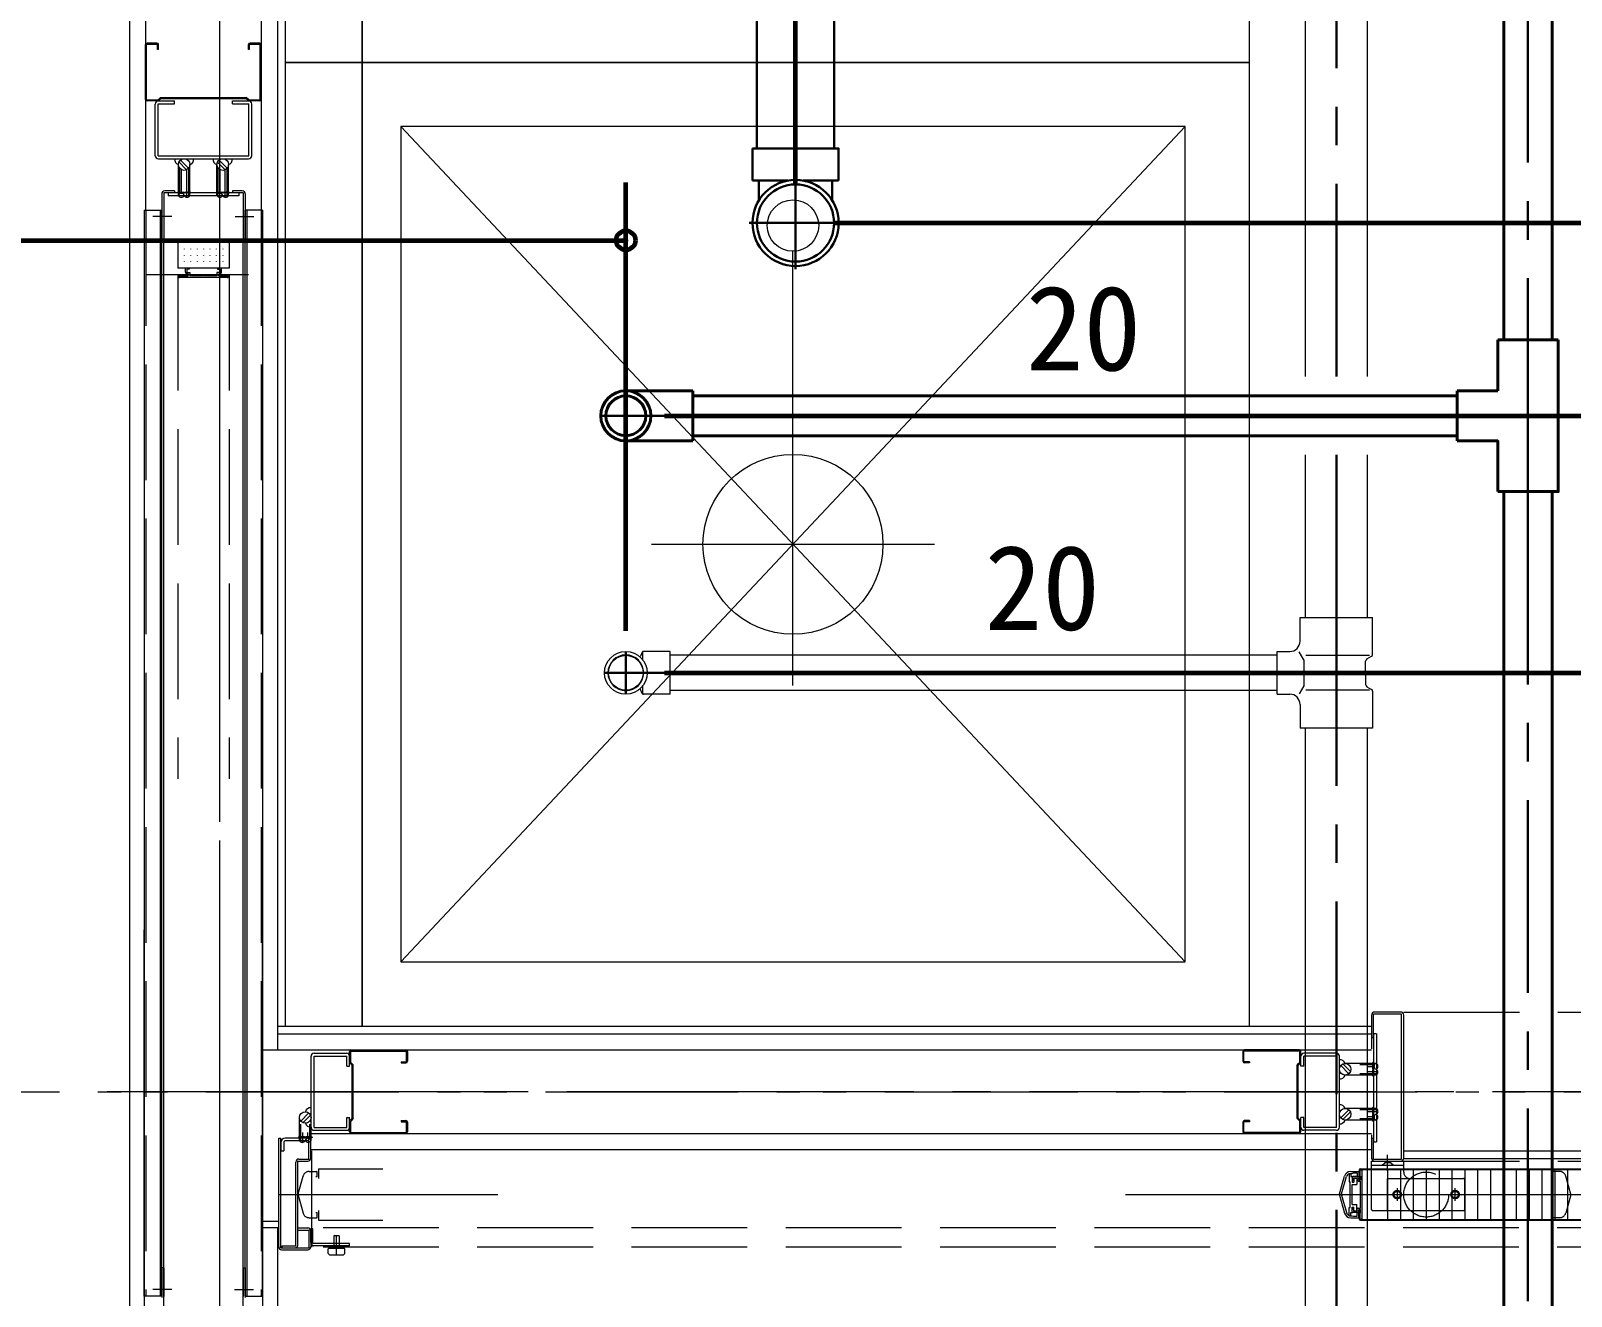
# Model space of a CAD drawing. Units: millimetres at full size, sheet at 1:30. Extents: x -16828 to 149130, y 47892 to 100313.
# Drawn here: x -2962 to -1764, y 57087 to 58071 of the extents above; entities that cross this region are included whole.
import ezdxf
from ezdxf.enums import TextEntityAlignment as Align

# ---------------------------------------------------------------- set-up
doc = ezdxf.new("R2010")
doc.units = ezdxf.units.MM
doc.header["$LTSCALE"] = 30
doc.header["$PDMODE"] = 32
doc.header["$PDSIZE"] = 15
for name, pattern in [('CHAIN1', [8, 5, -1, 1, -1]), ('CHAIN2', [12, 9, -1, 1, -1]), ('DASHED3', [4, 3, -1]), ('DOUBLE_CHAIN1', [8.8, 5, -1, 0.6, -0.6, 0.6, -1])]:
    doc.linetypes.add(name, pattern=pattern)
for name, color, linetype, lineweight in [('2-2_間仕切り芯', 7, 'DOUBLE_CHAIN1', 15), ('2-3_間仕切り', 7, 'Continuous', 15), ('2-A_建具', 7, 'Continuous', 15), ('3-0_AIHO08-壁芯', 7, 'CHAIN2', 15), ('3-1_AIHO57-排水立上げ', 7, 'Continuous', 15), ('3-2_AIHO56-排水接続', 7, 'Continuous', 15), ('3-4_AIHO30-厨房機器', 7, 'Continuous', 15), ('3-7_AIHO47-厨房機器アウトライン', 7, 'Continuous', 15), ('3-8_AIHO30-厨房機器LL', 7, 'Continuous', 15), ('9-9_配管－汚水１：硬質塩ビ管（ＤＶ）', 2, 'Continuous', 30), ('9-A_配管－給水３：ＶＬＰ(ＶＤ)', 5, 'Continuous', 40), ('9-B_配管－給湯１２：ＨＴＬＰ（ＵＸ）', 3, 'Continuous', 20), ('9-E_配管－給湯１：ＣＵＰ(Ｍ)', 1, 'Continuous', 60)]:
    doc.layers.add(name, color=color, linetype=linetype, lineweight=lineweight)
doc.styles.add('ＭＳ ゴシック', font='')
doc.styles.get('ＭＳ ゴシック').set_extended_font_data('MS Gothic')

msp = doc.modelspace()

# ---------------------------------------------------------------- linework, layer by layer
at = {"layer": '2-2_間仕切り芯'}
for p, q in [((-2815.04, 64749.43), (-2815.04, 49619.89)), ((-3353.58, 57245.86), (537.67, 57245.86))]:
    msp.add_line(p, q, dxfattribs=at)
at = {"layer": '2-3_間仕切り'}
for p, q in [((-2782.54, 61875.86), (-2782.54, 57931.86)), ((-2770.04, 61713.36), (-2770.04, 57278.36)), ((-2764.04, 61700.86), (-2764.04, 57296.86)), ((-2885.04, 60713.36), (-2885.04, 57071.86)), ((-2872.54, 60713.36), (-2872.54, 57931.86)), ((-2872.54, 57881.86), (-2792.44, 57881.86)), ((-2770.04, 57296.86), (-1919.04, 57296.86)), ((-2770.04, 57290.86), (-1919.04, 57290.86)), ((-1917.44, 57290.86), (-1917.44, 57206.86)), ((-1915.14, 57290.86), (-1915.14, 57206.86)), ((-2781.54, 57278.36), (-1919.04, 57278.36)), ((-2744.04, 57213.36), (-1919.04, 57213.36)), ((-2744.04, 57200.86), (-1919.04, 57200.86)), ((-2770.04, 57139.86), (-2770.04, 57071.86))]:
    msp.add_line(p, q, dxfattribs=at)
at = {"layer": '2-A_建具'}
for p, q in [((-2872.54, 58018.06), (-2872.54, 58060.66)), ((-2863.74, 58061.86), (-2871.34, 58061.86)), ((-2863.34, 58056.86), (-2863.34, 58061.06)), ((-2862.54, 58056.86), (-2862.54, 58060.66)), ((-2792.54, 58056.86), (-2792.54, 58060.66)), ((-2791.74, 58061.06), (-2783.34, 58061.06)), ((-2791.74, 58056.86), (-2791.74, 58061.06)), ((-2783.74, 58061.86), (-2791.34, 58061.86)), ((-2783.34, 58017.66), (-2783.34, 58061.06)), ((-2782.54, 58018.06), (-2782.54, 58060.66)), ((-2862.54, 58056.86), (-2863.34, 58056.86)), ((-2791.74, 58056.86), (-2792.54, 58056.86)), ((-2871.74, 58017.66), (-2862.87, 58017.66)), ((-2863.04, 58016.86), (-2871.34, 58016.86)), ((-2865.04, 57974.26), (-2865.04, 58014.46)), ((-2860.87, 58019.66), (-2862.87, 58017.66)), ((-2862.74, 58014.56), (-2850.04, 58014.56)), ((-2862.74, 57974.16), (-2862.74, 58014.56)), ((-2862.64, 58016.86), (-2850.04, 58016.86)), ((-2860.54, 58018.86), (-2862.19, 58017.21)), ((-2860.87, 58019.66), (-2794.21, 58019.66)), ((-2860.54, 58018.86), (-2794.54, 58018.86)), ((-2850.04, 58014.56), (-2850.04, 58016.86)), ((-2805.04, 58016.86), (-2792.44, 58016.86)), ((-2805.04, 58014.56), (-2805.04, 58016.86)), ((-2805.04, 58014.56), (-2792.34, 58014.56)), ((-2792.89, 58017.21), (-2794.54, 58018.86)), ((-2792.21, 58017.66), (-2794.21, 58019.66)), ((-2792.34, 57974.16), (-2792.34, 58014.56)), ((-2792.21, 58017.66), (-2783.34, 58017.66)), ((-2783.74, 58016.86), (-2792.04, 58016.86)), ((-2790.04, 57974.26), (-2790.04, 58014.46)), ((-2862.74, 57974.16), (-2792.34, 57974.16)), ((-2862.64, 57971.86), (-2792.44, 57971.86)), ((-2850, 57971.86), (-2835.08, 57971.86)), ((-2847.04, 57943.36), (-2847.04, 57967.36)), ((-2846.82, 57969.41), (-2840.67, 57963.27)), ((-2846.04, 57944.52), (-2846.04, 57964.53)), ((-2845.41, 57970.83), (-2839.07, 57964.49)), ((-2844.54, 57944.85), (-2844.54, 57963.33)), ((-2840.54, 57941.87), (-2840.54, 57963.33)), ((-2839.04, 57942.21), (-2839.04, 57964.53)), ((-2838.04, 57943.36), (-2838.04, 57967.36)), ((-2820, 57971.86), (-2805.08, 57971.86)), ((-2817.04, 57943.36), (-2817.04, 57967.36)), ((-2816.82, 57969.41), (-2810.67, 57963.27)), ((-2816.04, 57944.52), (-2816.04, 57964.53)), ((-2815.41, 57970.83), (-2809.07, 57964.49)), ((-2814.54, 57944.85), (-2814.54, 57963.33)), ((-2810.54, 57941.87), (-2810.54, 57963.33)), ((-2809.04, 57942.21), (-2809.04, 57964.53)), ((-2808.04, 57943.36), (-2808.04, 57967.36)), ((-2860.04, 57944.46), (-2860.04, 57909.26)), ((-2850.04, 57945.26), (-2858.44, 57945.26)), ((-2858.44, 57945.26), (-2858.44, 57908.46)), ((-2850.04, 57946.86), (-2857.64, 57946.86)), ((-2855.04, 57945.26), (-2855.04, 57942.96)), ((-2850.04, 57946.86), (-2850.04, 57945.26)), ((-2842.44, 57944.86), (-2842.54, 57944.86)), ((-2812.44, 57944.86), (-2812.54, 57944.86)), ((-2797.44, 57946.86), (-2805.04, 57946.86)), ((-2805.04, 57946.86), (-2805.04, 57945.26)), ((-2796.64, 57945.26), (-2805.04, 57945.26)), ((-2800.04, 57945.26), (-2800.04, 57942.96)), ((-2796.64, 57945.26), (-2796.64, 57908.46)), ((-2795.04, 57944.46), (-2795.04, 57909.26)), ((-2873.54, 57931.86), (-2860.04, 57931.86)), ((-2873.54, 57931.86), (-2873.54, 57071.86)), ((-2861.24, 57931.86), (-2861.24, 57086.86)), ((-2860.04, 57086.86), (-2860.04, 57931.86)), ((-2781.54, 57931.86), (-2795.04, 57931.86)), ((-2795.04, 57086.86), (-2795.04, 57931.86)), ((-2793.84, 57931.86), (-2793.84, 57086.86)), ((-2781.54, 57931.86), (-2781.54, 57071.86)), ((-2858.44, 57906.86), (-2860.04, 57906.86)), ((-2796.64, 57908.46), (-2858.44, 57908.46)), ((-2858.44, 57054.86), (-2858.44, 57906.86)), ((-2797.44, 57906.86), (-2857.64, 57906.86)), ((-2796.64, 57906.86), (-2795.04, 57906.86)), ((-2796.64, 57054.86), (-2796.64, 57906.86)), ((-2873.54, 57086.86), (-2873.54, 57371.86)), ((-2781.54, 57086.86), (-2781.54, 57371.86)), ((-1919.04, 57305.46), (-1919.04, 57279.36)), ((-1917.44, 57287.86), (-1917.44, 57306.26)), ((-1895.64, 57306.26), (-1917.44, 57306.26)), ((-1896.44, 57307.86), (-1916.64, 57307.86)), ((-1895.64, 57193.46), (-1895.64, 57306.26)), ((-1894.04, 57194.26), (-1894.04, 57305.46)), ((-1917.44, 57287.86), (-1919.04, 57287.86)), ((-1915.14, 57290.86), (-1917.44, 57290.86)), ((-2743.84, 57218.26), (-2743.84, 57273.46)), ((-2741.44, 57275.86), (-2716.24, 57275.86)), ((-2716.14, 57265.86), (-2716.14, 57273.56)), ((-2713.49, 57268.01), (-2711.84, 57266.36)), ((-2713.04, 57268.69), (-2711.04, 57266.69)), ((-2712.64, 57278.36), (-2670.04, 57278.36)), ((-2673.84, 57269.16), (-2669.64, 57269.16)), ((-2669.64, 57269.16), (-2669.64, 57277.56)), ((-2668.84, 57277.16), (-2668.84, 57269.56)), ((-2019.04, 57277.16), (-2019.04, 57269.56)), ((-1974.84, 57277.56), (-2018.24, 57277.56)), ((-2018.24, 57269.16), (-2018.24, 57277.56)), ((-2014.04, 57269.16), (-2018.24, 57269.16)), ((-1975.24, 57278.36), (-2017.84, 57278.36)), ((-2014.04, 57268.36), (-2017.84, 57268.36)), ((-2014.04, 57269.16), (-2014.04, 57268.36)), ((-1974.84, 57268.69), (-1976.84, 57266.69)), ((-1974.39, 57268.01), (-1976.04, 57266.36)), ((-1974.84, 57268.69), (-1974.84, 57277.56)), ((-1974.04, 57265.86), (-1974.04, 57277.16)), ((-1946.34, 57273.56), (-1971.74, 57273.56)), ((-1971.74, 57265.86), (-1971.74, 57273.56)), ((-1946.44, 57275.86), (-1971.64, 57275.86)), ((-1946.34, 57218.16), (-1946.34, 57273.56)), ((-1944.04, 57218.26), (-1944.04, 57273.46)), ((-2711.84, 57225.36), (-2711.84, 57266.36)), ((-2711.04, 57225.03), (-2711.04, 57266.69)), ((-1976.84, 57225.03), (-1976.84, 57266.69)), ((-1976.04, 57225.36), (-1976.04, 57266.36)), ((-1971.74, 57265.86), (-1974.04, 57265.86)), ((-1943.01, 57266.23), (-1936.67, 57259.89)), ((-1941.41, 57267.46), (-1935.45, 57261.5)), ((-1915.54, 57267.86), (-1939.54, 57267.86)), ((-1915.54, 57258.86), (-1939.54, 57258.86)), ((-1916.7, 57266.86), (-1928.24, 57266.86)), ((-1914.39, 57259.86), (-1928.24, 57259.86)), ((-1917.03, 57265.36), (-1921.8, 57265.36)), ((-1914.05, 57261.36), (-1921.8, 57261.36)), ((-2598.54, 57245.86), (-2902.55, 57245.86)), ((-1915.54, 57232.86), (-1939.54, 57232.86)), ((-2752.84, 57207.96), (-2752.84, 57225.86)), ((-2751.84, 57206.81), (-2751.84, 57220.66)), ((-2745.47, 57229.33), (-2751.81, 57222.99)), ((-2744.25, 57227.73), (-2750.21, 57221.77)), ((-2744.84, 57209.12), (-2744.84, 57220.66)), ((-2743.84, 57207.96), (-2743.84, 57225.86)), ((-2716.14, 57225.86), (-2713.84, 57225.86)), ((-2716.14, 57218.16), (-2716.14, 57225.86)), ((-2713.84, 57214.56), (-2713.84, 57225.86)), ((-2711.84, 57225.36), (-2713.49, 57223.71)), ((-2711.04, 57225.03), (-2713.04, 57223.03)), ((-2713.04, 57214.16), (-2713.04, 57223.03)), ((-2673.84, 57223.36), (-2670.04, 57223.36)), ((-2669.64, 57214.16), (-2669.64, 57222.56)), ((-2668.84, 57222.16), (-2668.84, 57214.56)), ((-2019.04, 57222.16), (-2019.04, 57214.56)), ((-2018.24, 57214.16), (-2018.24, 57222.56)), ((-2014.04, 57222.56), (-2018.24, 57222.56)), ((-2014.04, 57223.36), (-2017.84, 57223.36)), ((-2014.04, 57223.36), (-2014.04, 57222.56)), ((-1976.84, 57225.03), (-1974.84, 57223.03)), ((-1976.04, 57225.36), (-1974.39, 57223.71)), ((-1974.84, 57214.16), (-1974.84, 57223.03)), ((-1971.74, 57225.86), (-1974.04, 57225.86)), ((-1974.04, 57214.56), (-1974.04, 57225.86)), ((-1971.74, 57218.16), (-1971.74, 57225.86)), ((-1943.01, 57225.49), (-1936.67, 57231.83)), ((-1941.41, 57224.27), (-1935.45, 57230.23)), ((-1915.54, 57223.86), (-1939.54, 57223.86)), ((-1914.39, 57231.86), (-1928.24, 57231.86)), ((-1916.7, 57224.86), (-1928.24, 57224.86)), ((-1914.05, 57230.36), (-1921.8, 57230.36)), ((-1917.03, 57226.36), (-1921.8, 57226.36)), ((-2769.04, 57125.26), (-2769.04, 57209.86)), ((-2769.04, 57209.86), (-2767.44, 57209.86)), ((-2767.44, 57124.46), (-2767.44, 57209.86)), ((-2750.34, 57206.47), (-2750.34, 57214.22)), ((-2746.34, 57209.45), (-2746.34, 57214.22)), ((-2745.64, 57193.46), (-2745.64, 57209.86)), ((-2744.04, 57194.26), (-2744.04, 57212.36)), ((-2741.54, 57218.16), (-2716.14, 57218.16)), ((-2741.44, 57215.86), (-2716.24, 57215.86)), ((-2713.04, 57214.16), (-2669.64, 57214.16)), ((-2712.64, 57213.36), (-2670.04, 57213.36)), ((-1974.84, 57214.16), (-2018.24, 57214.16)), ((-1975.24, 57213.36), (-2017.84, 57213.36)), ((-1946.34, 57218.16), (-1971.74, 57218.16)), ((-1946.44, 57215.86), (-1971.64, 57215.86)), ((-1919.04, 57212.36), (-1919.04, 57194.26)), ((-1919.04, 57209.86), (-1917.44, 57209.86)), ((-1917.44, 57193.46), (-1917.44, 57209.86)), ((-2765.14, 57206.56), (-2765.14, 57199.86)), ((-2745.64, 57207.56), (-2764.14, 57207.56)), ((-2743.54, 57199.86), (-2743.54, 57124.86)), ((-1917.44, 57206.86), (-1915.14, 57206.86)), ((-1894.04, 57199.86), (-964.04, 57199.86)), ((-2769.04, 57143.86), (-2769.04, 57187.08)), ((-2755.64, 57126.06), (-2755.64, 57191.06)), ((-2754.04, 57126.86), (-2754.04, 57191.86)), ((-2754.04, 57191.86), (-2746.44, 57191.86)), ((-2753.24, 57193.46), (-2745.64, 57193.46)), ((-1928.64, 57184.96), (-1928.64, 57178.36)), ((-1928.04, 57185.26), (-1928.04, 57178.36)), ((-1928.04, 57185.26), (-970.04, 57185.26)), ((-1927.74, 57185.86), (-970.34, 57185.86)), ((-1927.54, 57185.11), (-1927.04, 57185.11)), ((-1926.54, 57185.26), (-1926.54, 57146.46)), ((-1919.04, 57191.86), (-1894.04, 57191.86)), ((-1919.04, 57185.86), (-1919.04, 57191.86)), ((-1919.04, 57188.66), (-1894.04, 57188.66)), ((-1917.44, 57193.46), (-1895.64, 57193.46)), ((-1916.64, 57191.86), (-1896.44, 57191.86)), ((-1906.54, 57185.26), (-1906.54, 57146.46)), ((-1896.54, 57185.26), (-1896.54, 57146.46)), ((-1894.04, 57193.86), (-964.04, 57193.86)), ((-1892.44, 57191.86), (-1863.04, 57191.86)), ((-1892.44, 57185.86), (-1863.04, 57185.86)), ((-1886.54, 57185.26), (-1886.54, 57146.46)), ((-1876.54, 57185.26), (-1876.54, 57146.46)), ((-1866.54, 57185.26), (-1866.54, 57146.46)), ((-1856.54, 57185.26), (-1856.54, 57146.46)), ((-1846.54, 57185.26), (-1846.54, 57146.46)), ((-1836.54, 57185.26), (-1836.54, 57146.46)), ((-1826.54, 57185.26), (-1826.54, 57146.46)), ((-1816.54, 57185.26), (-1816.54, 57146.46)), ((-1806.54, 57185.26), (-1806.54, 57146.46)), ((-1796.54, 57185.26), (-1796.54, 57146.46)), ((-1786.54, 57185.26), (-1786.54, 57146.46)), ((-1776.54, 57185.26), (-1776.54, 57146.46)), ((-1766.54, 57185.26), (-1766.54, 57146.46)), ((-1943.97, 57166.4), (-1940.07, 57180.22)), ((-1942.41, 57166.4), (-1938.62, 57179.81)), ((-1936.54, 57182.36), (-1936.54, 57175.86)), ((-1936.54, 57175.86), (-1935.54, 57175.86)), ((-1935.54, 57155.86), (-1935.54, 57175.86)), ((-1935.26, 57183.86), (-1929.04, 57183.86)), ((-1935.04, 57182.36), (-1935.04, 57179.86)), ((-1935.04, 57179.86), (-1934.04, 57179.86)), ((-1934.04, 57179.86), (-1934.04, 57175.61)), ((-1934.04, 57175.61), (-1932.84, 57175.61)), ((-1934.04, 57173.61), (-1930.54, 57173.61)), ((-1934.04, 57158.11), (-1934.04, 57173.61)), ((-1930.39, 57179.86), (-1933.54, 57179.86)), ((-1933.04, 57182.66), (-1930.24, 57182.66)), ((-1932.84, 57178.11), (-1932.84, 57175.61)), ((-1932.34, 57178.61), (-1931.04, 57178.61)), ((-1930.54, 57178.11), (-1930.54, 57173.61)), ((-1930.39, 57178.86), (-1929.93, 57176.75)), ((-1930.24, 57182.66), (-1930.24, 57179.86)), ((-1930.24, 57179.86), (-1929.04, 57179.86)), ((-1929.44, 57176.36), (-1927.54, 57176.36)), ((-1929.4, 57179.02), (-1929.04, 57177.36)), ((-1929.04, 57183.86), (-1929.04, 57179.86)), ((-1929.04, 57177.36), (-1927.54, 57177.36)), ((-1928.64, 57178.36), (-1928.04, 57178.36)), ((-1927.54, 57155.36), (-1927.54, 57176.36)), ((-2769.04, 57165.86), (-2598.54, 57165.86)), ((-2110.29, 57165.86), (-939.04, 57165.86)), ((-1943.97, 57165.32), (-1940.07, 57151.5)), ((-1942.41, 57165.32), (-1938.62, 57151.91)), ((-1936.54, 57149.36), (-1936.54, 57155.86)), ((-1936.54, 57155.86), (-1935.54, 57155.86)), ((-1935.04, 57149.36), (-1935.04, 57151.86)), ((-1935.04, 57151.86), (-1934.04, 57151.86)), ((-1934.04, 57158.11), (-1930.54, 57158.11)), ((-1934.04, 57151.86), (-1934.04, 57156.11)), ((-1934.04, 57156.11), (-1932.84, 57156.11)), ((-1930.39, 57151.86), (-1933.54, 57151.86)), ((-1933.04, 57149.06), (-1930.24, 57149.06)), ((-1932.84, 57153.61), (-1932.84, 57156.11)), ((-1932.34, 57153.11), (-1931.04, 57153.11)), ((-1930.54, 57153.61), (-1930.54, 57158.11)), ((-1930.39, 57152.86), (-1929.93, 57154.97)), ((-1930.24, 57151.86), (-1929.04, 57151.86)), ((-1930.24, 57149.06), (-1930.24, 57151.86)), ((-1929.44, 57155.36), (-1927.54, 57155.36)), ((-1929.4, 57152.7), (-1929.04, 57154.36)), ((-1929.04, 57154.36), (-1927.54, 57154.36)), ((-1929.04, 57147.86), (-1929.04, 57151.86)), ((-1928.64, 57153.36), (-1928.64, 57146.76)), ((-1928.04, 57151.61), (-1927.54, 57151.61)), ((-1927.54, 57151.61), (-1927.54, 57154.36)), ((-2769.04, 57144.86), (-2781.54, 57144.86)), ((-2769.04, 57139.86), (-2781.54, 57139.86)), ((-2754.04, 57139.86), (-2746.44, 57139.86)), ((-2754.04, 57138.26), (-2745.64, 57138.26)), ((-2745.64, 57138.26), (-2745.64, 57124.46)), ((-2744.04, 57128.46), (-2744.04, 57139.06)), ((-2742.44, 57139.06), (-2744.04, 57139.06)), ((-2744.04, 57137.46), (-2744.04, 57125.26)), ((-2742.44, 57127.66), (-2742.44, 57139.06)), ((-1935.26, 57147.86), (-1929.04, 57147.86)), ((-1928.04, 57146.46), (-970.04, 57146.46)), ((-1927.74, 57145.86), (-970.34, 57145.86)), ((-1927.54, 57146.61), (-1927.04, 57146.61)), ((-1892.44, 57145.86), (-1863.04, 57145.86)), ((-2767.44, 57124.46), (-2745.64, 57124.46)), ((-2729.04, 57124.06), (-2729.04, 57124.86)), ((-2725.64, 57134.06), (-2726.04, 57133.66)), ((-2722.44, 57134.06), (-2722.04, 57133.66)), ((-2766.64, 57122.86), (-2746.44, 57122.86)), ((-2730.04, 57124.06), (-2730.54, 57123.56)), ((-2718.54, 57119.06), (-2717.54, 57120.06)), ((-2718.04, 57124.06), (-2717.54, 57123.56)), ((-2858.44, 57108.86), (-2858.44, 57086.66)), ((-2796.64, 57108.86), (-2796.64, 57086.66)), ((-2852.24, 57091.86), (-2866.84, 57091.86)), ((-2803.34, 57091.86), (-2788.74, 57091.86)), ((-2860.04, 57086.86), (-2873.54, 57086.86)), ((-2795.04, 57086.86), (-2781.54, 57086.86))]:
    msp.add_line(p, q, dxfattribs=at)
at = {"layer": '2-A_建具', "linetype": 'DASHED3'}
for p, q in [((-2800.04, 57945.26), (-2855.04, 57945.26)), ((-2800.04, 57942.96), (-2855.04, 57942.96)), ((-2872.34, 57931.86), (-2872.34, 57086.86)), ((-2852.24, 57926.86), (-2866.84, 57926.86)), ((-2802.84, 57926.86), (-2788.24, 57926.86)), ((-2782.74, 57931.86), (-2782.74, 57086.86)), ((-2847.54, 57906.86), (-2807.54, 57906.86)), ((-2847.54, 57906.86), (-2847.54, 57886.86)), ((-2807.54, 57906.86), (-2807.54, 57886.86)), ((-2842.54, 57901.86), (-2842.54, 57901.56)), ((-2842.54, 57896.86), (-2842.54, 57896.56)), ((-2842.54, 57891.86), (-2842.54, 57891.56)), ((-2837.54, 57901.86), (-2837.54, 57901.56)), ((-2837.54, 57896.86), (-2837.54, 57896.56)), ((-2837.54, 57891.86), (-2837.54, 57891.56)), ((-2832.54, 57901.86), (-2832.54, 57901.56)), ((-2832.54, 57896.86), (-2832.54, 57896.56)), ((-2832.54, 57891.86), (-2832.54, 57891.56)), ((-2827.54, 57901.86), (-2827.54, 57901.56)), ((-2827.54, 57896.86), (-2827.54, 57896.56)), ((-2827.54, 57891.86), (-2827.54, 57891.56)), ((-2822.54, 57901.86), (-2822.54, 57901.56)), ((-2822.54, 57896.86), (-2822.54, 57896.56)), ((-2822.54, 57891.86), (-2822.54, 57891.56)), ((-2817.54, 57901.86), (-2817.54, 57901.56)), ((-2817.54, 57896.86), (-2817.54, 57896.56)), ((-2817.54, 57891.86), (-2817.54, 57891.56)), ((-2812.54, 57901.86), (-2812.54, 57901.56)), ((-2812.54, 57896.86), (-2812.54, 57896.56)), ((-2812.54, 57891.86), (-2812.54, 57891.56)), ((-2807.54, 57886.86), (-2847.54, 57886.86)), ((-2840.04, 57881.46), (-2847.54, 57881.46)), ((-2847.54, 57881.46), (-2847.54, 57489.36)), ((-2846.79, 57879.86), (-2846.79, 57880.36)), ((-2846.29, 57880.86), (-2839.54, 57880.86)), ((-2827.84, 57879.36), (-2846.29, 57879.36)), ((-2841.54, 57883.57), (-2841.54, 57886.86)), ((-2840.69, 57882.58), (-2839.54, 57882.41)), ((-2840.54, 57885.86), (-2840.54, 57883.36)), ((-2838.54, 57885.86), (-2840.54, 57885.86)), ((-2840.54, 57883.36), (-2838.04, 57883.36)), ((-2839.54, 57880.86), (-2839.54, 57882.41)), ((-2838.54, 57886.86), (-2838.54, 57885.86)), ((-2838.04, 57883.36), (-2838.04, 57880.86)), ((-2817.04, 57880.86), (-2838.04, 57880.86)), ((-2827.84, 57879.36), (-2827.54, 57879.66)), ((-2827.54, 57879.66), (-2827.24, 57879.36)), ((-2808.79, 57879.36), (-2827.24, 57879.36)), ((-2815.54, 57882.41), (-2814.39, 57882.58)), ((-2815.54, 57880.86), (-2815.54, 57882.41)), ((-2815.54, 57880.86), (-2808.79, 57880.86)), ((-2807.54, 57881.46), (-2815.04, 57881.46)), ((-2813.54, 57883.57), (-2813.54, 57886.86)), ((-2808.29, 57880.36), (-2808.29, 57879.86)), ((-2807.54, 57881.46), (-2807.54, 57489.36)), ((-1894.04, 57307.86), (-961.64, 57307.86)), ((-2743.54, 57199.86), (-2743.54, 57124.86)), ((-1906.54, 57184.36), (-1906.54, 57196.86)), ((-2738.14, 57185.86), (-2738.14, 57178.36)), ((-2738.14, 57185.86), (-2688.14, 57185.86)), ((-1919.04, 57154.36), (-1919.04, 57185.86)), ((-1910.79, 57188.66), (-1908.79, 57190.66)), ((-1908.79, 57191.86), (-1908.79, 57190.66)), ((-1904.29, 57190.66), (-1908.79, 57190.66)), ((-1904.29, 57191.86), (-1904.29, 57190.66)), ((-1902.29, 57188.66), (-1904.29, 57190.66)), ((-1894.04, 57191.86), (-961.64, 57191.86)), ((-2753.97, 57166.4), (-2750.07, 57180.22)), ((-2745.26, 57183.86), (-2739.34, 57183.86)), ((-2740.24, 57179.86), (-2739.04, 57179.86)), ((-2739.04, 57179.86), (-2739.04, 57183.56)), ((-1906.54, 57178.36), (-1846.54, 57178.36)), ((-1906.54, 57153.36), (-1906.54, 57178.36)), ((-1846.54, 57153.36), (-1846.54, 57178.36)), ((-1772.82, 57183.86), (-1779.04, 57183.86)), ((-1779.04, 57179.86), (-1779.04, 57183.86)), ((-1764.04, 57166.14), (-1768.01, 57180.22)), ((-2753.97, 57165.32), (-2750.07, 57151.5)), ((-1904.04, 57165.86), (-1849.14, 57165.86)), ((-1899.04, 57170.86), (-1899.04, 57160.86)), ((-1854.04, 57160.86), (-1854.04, 57170.86)), ((-1764.04, 57165.58), (-1768.01, 57151.5)), ((-1764.04, 57166.14), (-1764.04, 57165.58)), ((-2740.24, 57151.86), (-2739.04, 57151.86)), ((-2739.04, 57148.16), (-2739.04, 57151.86)), ((-2738.14, 57153.36), (-2738.14, 57145.86)), ((-1918.04, 57153.36), (-1846.54, 57153.36)), ((-1779.04, 57147.86), (-1779.04, 57151.86)), ((-2745.26, 57147.86), (-2739.34, 57147.86)), ((-964.54, 57139.86), (-2744.04, 57139.86)), ((-2744.04, 57128.46), (-2744.04, 57139.06)), ((-2742.44, 57139.06), (-2744.04, 57139.06)), ((-2738.14, 57145.86), (-2688.14, 57145.86)), ((-1772.82, 57147.86), (-1779.04, 57147.86)), ((-964.54, 57124.86), (-2744.04, 57124.86)), ((-2714.04, 57126.06), (-2741.64, 57126.06)), ((-2729.04, 57124.06), (-2729.04, 57124.86)), ((-2725.64, 57134.06), (-2726.04, 57133.66)), ((-2726.04, 57133.66), (-2726.04, 57124.86)), ((-2724.04, 57119.06), (-2724.04, 57134.06)), ((-2722.04, 57133.66), (-2722.04, 57124.86)), ((-2719.04, 57124.06), (-2719.04, 57124.86)), ((-2714.04, 57126.06), (-2714.04, 57127.66)), ((-2730.04, 57124.06), (-2730.54, 57123.56)), ((-2730.54, 57120.06), (-2730.54, 57123.56)), ((-2730.54, 57120.06), (-2729.54, 57119.06)), ((-2730.04, 57124.06), (-2718.04, 57124.06)), ((-2729.54, 57119.06), (-2718.54, 57119.06)), ((-2718.54, 57119.06), (-2717.54, 57120.06)), ((-2718.04, 57124.06), (-2717.54, 57123.56)), ((-2717.54, 57120.06), (-2717.54, 57123.56))]:
    msp.add_line(p, q, dxfattribs=at)
at = {"layer": '2-A_建具'}
for points in [[(-2871.74, 58017.66), (-2871.74, 58061.06), (-2863.34, 58061.06)], [(-2741.54, 57218.16), (-2741.54, 57273.56), (-2716.14, 57273.56)], [(-2716.14, 57265.86), (-2713.84, 57265.86), (-2713.84, 57277.16)], [(-2713.04, 57268.69), (-2713.04, 57277.56), (-2669.64, 57277.56)], [(-2673.84, 57269.16), (-2673.84, 57268.36), (-2670.04, 57268.36)], [(-2673.84, 57223.36), (-2673.84, 57222.56), (-2669.64, 57222.56)], [(-2744.04, 57209.86), (-2745.64, 57209.86), (-2764.04, 57209.86)], [(-2767.44, 57206.46), (-2767.44, 57199.86), (-2765.14, 57199.86)], [(-1894.04, 57183.36), (-1894.04, 57185.86), (-1894.04, 57191.86)], [(-1936.54, 57182.36), (-1934.04, 57182.36), (-1933.04, 57182.66)], [(-1933.04, 57177.36), (-1933.04, 57178.86), (-1930.39, 57178.86)], [(-1928.04, 57180.11), (-1927.54, 57180.11), (-1927.54, 57177.36)], [(-1926.54, 57166.16), (-1926.84, 57165.86), (-1926.54, 57165.56)], [(-1936.54, 57149.36), (-1934.04, 57149.36), (-1933.04, 57149.06)], [(-1933.04, 57154.36), (-1933.04, 57152.86), (-1930.39, 57152.86)], [(-1928.64, 57153.36), (-1928.04, 57153.36), (-1928.04, 57146.46)], [(-2766.44, 57124.46), (-2766.44, 57126.06), (-2755.64, 57126.06)], [(-2858.44, 57108.86), (-2860.04, 57108.86), (-2860.04, 57085.86)], [(-2796.64, 57108.86), (-2795.04, 57108.86), (-2795.04, 57085.86)]]:
    msp.add_lwpolyline(points, dxfattribs=at)
at = {"layer": '2-A_建具', "linetype": 'DASHED3'}
for points in [[(-2816.54, 57886.86), (-2816.54, 57885.86), (-2814.54, 57885.86), (-2814.54, 57883.36), (-2817.04, 57883.36), (-2817.04, 57880.86)], [(-2714.04, 57127.66), (-2742.44, 57127.66), (-2742.44, 57139.06)], [(-2725.64, 57134.06), (-2722.44, 57134.06), (-2722.04, 57133.66)]]:
    msp.add_lwpolyline(points, dxfattribs=at)
at = {"layer": '2-A_建具'}
for centre in [(-2842.54, 57967.36), (-2812.54, 57967.36), (-1939.54, 57263.36), (-1939.54, 57228.36), (-2748.34, 57225.86)]:
    msp.add_circle(centre, 4.5, dxfattribs=at)
at = {"layer": '2-A_建具', "linetype": 'DASHED3'}
for centre, radius in [((-1876.54, 57165.86), 17.5), ((-1899.04, 57165.86), 3.25), ((-1899.04, 57165.86), 3), ((-1899.04, 57165.86), 2.5), ((-1854.04, 57165.86), 3.25), ((-1854.04, 57165.86), 3), ((-1854.04, 57165.86), 2.5)]:
    msp.add_circle(centre, radius, dxfattribs=at)
at = {"layer": '2-A_建具'}
for centre, radius, start, end in [((-2871.34, 58060.66), 1.2, 90, 180), ((-2863.74, 58060.66), 1.2, 0, 90), ((-2791.34, 58060.66), 1.2, 90, 180), ((-2783.74, 58060.66), 1.2, 0, 90), ((-2871.34, 58018.06), 1.2, 180, 270), ((-2862.64, 58014.46), 2.4, 90, 180), ((-2863.04, 58018.06), 1.2, 270, 315), ((-2792.04, 58018.06), 1.2, 225, 270), ((-2792.44, 58014.46), 2.4, 0, 90), ((-2783.74, 58018.06), 1.2, 270, 0), ((-2862.64, 57974.26), 2.4, 180, 270), ((-2846, 57971.29), 4.02, 171.82006, 255.0162), ((-2839.08, 57971.29), 4.02, 284.9838, 8.17994), ((-2816, 57971.29), 4.02, 171.82006, 255.0162), ((-2809.08, 57971.29), 4.02, 284.9838, 8.17994), ((-2792.44, 57974.26), 2.4, 270, 0), ((-2857.64, 57944.46), 2.4, 90, 180), ((-2847.04, 57944.86), 1, 0, 180), ((-2844.79, 57942.42), 2.44, 22.61986, 157.38014), ((-2844.79, 57944.3), 2.44, 202.61986, 337.38014), ((-2845.24, 57944.86), 1, 0, 180), ((-2843.44, 57944.86), 1, 0, 180), ((-2841.64, 57944.86), 1, 0, 180), ((-2840.29, 57944.3), 2.44, 202.61986, 337.38014), ((-2839.84, 57944.86), 1, 0, 180), ((-2838.04, 57944.86), 1, 0, 180), ((-2817.04, 57944.86), 1, 0, 180), ((-2814.79, 57942.42), 2.44, 22.61986, 157.38014), ((-2814.79, 57944.3), 2.44, 202.61986, 337.38014), ((-2815.24, 57944.86), 1, 0, 180), ((-2813.44, 57944.86), 1, 0, 180), ((-2811.64, 57944.86), 1, 0, 180), ((-2810.29, 57944.3), 2.44, 202.61986, 337.38014), ((-2809.84, 57944.86), 1, 0, 180), ((-2808.04, 57944.86), 1, 0, 180), ((-2797.44, 57944.46), 2.4, 0, 90), ((-2857.64, 57909.26), 2.4, 180, 270), ((-2797.44, 57909.26), 2.4, 270, 0), ((-1916.64, 57305.46), 2.4, 90, 180), ((-1896.44, 57305.46), 2.4, 0, 90), ((-2741.44, 57273.46), 2.4, 90, 180), ((-2741.44, 57273.46), 2.4, 90, 180), ((-2716.24, 57273.46), 2.4, 0, 90), ((-2716.24, 57273.46), 2.4, 0, 90), ((-2712.64, 57277.16), 1.2, 90, 180), ((-2712.64, 57277.16), 1.2, 90, 180), ((-2712.64, 57268.86), 1.2, 180, 225), ((-2712.64, 57268.86), 1.2, 180, 225), ((-2670.04, 57277.16), 1.2, 0, 90), ((-2670.04, 57277.16), 1.2, 0, 90), ((-2670.04, 57269.56), 1.2, 270, 0), ((-2670.04, 57269.56), 1.2, 270, 0), ((-2017.84, 57277.16), 1.2, 90, 180), ((-2017.84, 57269.56), 1.2, 180, 270), ((-1975.24, 57277.16), 1.2, 0, 90), ((-1975.24, 57268.86), 1.2, 315, 0), ((-1971.64, 57273.46), 2.4, 90, 180), ((-1946.44, 57273.46), 2.4, 0, 90), ((-1943.47, 57266.82), 4.02, 14.9838, 98.17994), ((-1917.44, 57267.86), 1, 90, 244.15807), ((-1943.47, 57259.9), 4.02, 261.82006, 345.0162), ((-1917.44, 57266.06), 1, 90, 244.15807), ((-1917.44, 57264.26), 1, 90, 244.15807), ((-1917.44, 57262.46), 1, 90, 244.15807), ((-1917.44, 57260.66), 1, 90, 244.15807), ((-1917.44, 57258.86), 1, 90, 270), ((-1914.6, 57265.61), 2.44, 112.61986, 247.38014), ((-1916.48, 57265.61), 2.44, 292.61986, 67.38014), ((-1916.48, 57261.11), 2.44, 292.61986, 67.38014), ((-2744.41, 57229.32), 4.02, 81.82006, 165.0162), ((-2744.41, 57229.32), 4.02, 81.82006, 165.0162), ((-1943.47, 57231.82), 4.02, 14.9838, 98.17994), ((-1917.44, 57232.86), 1, 90, 270), ((-1917.44, 57231.06), 1, 115.84193, 270), ((-1916.48, 57230.61), 2.44, 292.61986, 67.38014), ((-2744.41, 57222.4), 4.02, 194.9838, 278.17994), ((-2744.41, 57222.4), 4.02, 194.9838, 278.17994), ((-2712.64, 57222.86), 1.2, 135, 180), ((-2712.64, 57222.86), 1.2, 135, 180), ((-2670.04, 57222.16), 1.2, 0, 90), ((-2670.04, 57222.16), 1.2, 0, 90), ((-2017.84, 57222.16), 1.2, 90, 180), ((-1975.24, 57222.86), 1.2, 0, 45), ((-1943.47, 57224.9), 4.02, 261.82006, 345.0162), ((-1917.44, 57229.26), 1, 115.84193, 270), ((-1917.44, 57227.46), 1, 115.84193, 270), ((-1917.44, 57225.66), 1, 115.84193, 270), ((-1917.44, 57223.86), 1, 115.84193, 270), ((-1914.6, 57226.11), 2.44, 112.61986, 247.38014), ((-1916.48, 57226.11), 2.44, 292.61986, 67.38014), ((-2764.04, 57206.46), 3.4, 90, 180), ((-2764.04, 57206.46), 3.4, 90, 180), ((-2752.84, 57209.86), 1, 0, 180), ((-2752.84, 57209.86), 1, 0, 180), ((-2751.04, 57209.86), 1, 0, 154.15807), ((-2751.04, 57209.86), 1, 0, 154.15807), ((-2749.24, 57209.86), 1, 0, 154.15807), ((-2749.24, 57209.86), 1, 0, 154.15807), ((-2747.44, 57209.86), 1, 0, 154.15807), ((-2747.44, 57209.86), 1, 0, 154.15807), ((-2746.09, 57207.02), 2.44, 22.61986, 157.38014), ((-2746.09, 57207.02), 2.44, 22.61986, 157.38014), ((-2745.64, 57209.86), 1, 0, 154.15807), ((-2745.64, 57209.86), 1, 0, 154.15807), ((-2743.84, 57209.86), 1, 0, 154.15807), ((-2743.84, 57209.86), 1, 0, 154.15807), ((-2741.44, 57218.26), 2.4, 180, 270), ((-2741.44, 57218.26), 2.4, 180, 270), ((-2716.24, 57218.26), 2.4, 270, 0), ((-2716.24, 57218.26), 2.4, 270, 0), ((-2712.64, 57214.56), 1.2, 180, 270), ((-2712.64, 57214.56), 1.2, 180, 270), ((-2670.04, 57214.56), 1.2, 270, 0), ((-2670.04, 57214.56), 1.2, 270, 0), ((-2017.84, 57214.56), 1.2, 180, 270), ((-1975.24, 57214.56), 1.2, 270, 0), ((-1971.64, 57218.26), 2.4, 180, 270), ((-1946.44, 57218.26), 2.4, 270, 0), ((-2764.14, 57206.56), 1, 90, 180), ((-2764.14, 57206.56), 1, 90, 180), ((-2750.59, 57208.9), 2.44, 202.61986, 337.38014), ((-2750.59, 57208.9), 2.44, 202.61986, 337.38014), ((-2746.09, 57208.9), 2.44, 202.61986, 337.38014), ((-2746.09, 57208.9), 2.44, 202.61986, 337.38014), ((-2753.24, 57191.06), 2.4, 90, 180), ((-2753.24, 57191.06), 2.4, 90, 180), ((-2746.44, 57194.26), 2.4, 270, 0), ((-2746.44, 57194.26), 2.4, 270, 0), ((-1927.74, 57184.96), 0.9, 90, 180), ((-1927.54, 57184.61), 0.5, 89.99996, 180.00004), ((-1927.04, 57184.61), 0.5, 359.99996, 90.00004), ((-1916.64, 57194.26), 2.4, 180, 270), ((-1896.44, 57194.26), 2.4, 270, 0), ((-1935.26, 57178.86), 5, 90, 164.24546), ((-1935.26, 57178.86), 3.5, 111.53229, 164.24546), ((-1933.54, 57179.36), 0.5, 90, 180), ((-1933.54, 57177.36), 0.5, 180, 270), ((-1933.54, 57177.36), 0.5, 270, 0), ((-1932.34, 57178.11), 0.5, 90, 180), ((-1931.04, 57178.11), 0.5, 0, 90), ((-1930.39, 57178.86), 1, 9.21899, 90), ((-1929.44, 57176.86), 0.5, 192.33073, 270), ((-1942.04, 57165.86), 2, 164.24546, 195.75454), ((-1940.48, 57165.86), 2, 164.24546, 195.75454), ((-1935.26, 57152.86), 5, 195.75454, 270), ((-1935.26, 57152.86), 3.5, 195.75454, 248.46771), ((-1933.54, 57154.36), 0.5, 90, 180), ((-1933.54, 57152.36), 0.5, 180, 270), ((-1933.54, 57154.36), 0.5, 0, 90), ((-1932.34, 57153.61), 0.5, 180, 270), ((-1931.04, 57153.61), 0.5, 270, 0), ((-1930.39, 57152.86), 1, 270, 350.78101), ((-1929.44, 57154.86), 0.5, 90, 167.66927), ((-2746.44, 57137.46), 2.4, 0, 90), ((-2746.44, 57137.46), 2.4, 0, 90), ((-1927.74, 57146.76), 0.9, 180, 270), ((-1927.54, 57147.11), 0.5, 179.99996, 270.00004), ((-1927.04, 57147.11), 0.5, 269.99996, 0.00004), ((-2766.64, 57125.26), 2.4, 180, 270), ((-2766.64, 57125.26), 2.4, 180, 270), ((-2756.44, 57126.86), 2.4, 270, 0), ((-2756.44, 57126.86), 2.4, 270, 0), ((-2746.44, 57125.26), 2.4, 270, 0), ((-2746.44, 57125.26), 2.4, 270, 0), ((-2741.64, 57128.46), 2.4, 180, 270)]:
    msp.add_arc(centre, radius, start, end, dxfattribs=at)
at = {"layer": '2-A_建具', "linetype": 'DASHED3'}
for centre, radius, start, end in [((-2846.29, 57880.36), 0.5, 89.99996, 180.00004), ((-2846.29, 57879.86), 0.5, 179.99996, 270.00004), ((-2840.54, 57883.57), 1, 180, 261.46923), ((-2814.54, 57883.57), 1, 278.53077, 0), ((-2808.79, 57880.36), 0.5, 359.99996, 90.00004), ((-2808.79, 57879.86), 0.5, 269.99996, 0.00004), ((-2745.26, 57178.86), 5, 90, 164.24546), ((-2739.34, 57183.56), 0.3, 0, 90), ((-1889.04, 57183.36), 5, 180, 270), ((-1847.54, 57177.36), 1, 0, 90), ((-1772.82, 57178.86), 5, 15.75454, 90), ((-2752.04, 57165.86), 2, 164.24546, 195.75454), ((-2745.26, 57152.86), 5, 195.75454, 270), ((-2739.34, 57148.16), 0.3, 270, 0), ((-1918.04, 57154.36), 1, 180, 270), ((-1847.54, 57154.36), 1, 270, 0), ((-1772.82, 57152.86), 5, 270, 344.24546), ((-2741.64, 57128.46), 2.4, 180, 270)]:
    msp.add_arc(centre, radius, start, end, dxfattribs=at)
at = {"layer": '3-0_AIHO08-壁芯'}
msp.add_line((-115.04, 57245.86), (-2815.04, 57245.86), dxfattribs=at)
msp.add_lwpolyline([(-2815.04, 63545.86), (-2815.04, 57245.86), (-2815.04, 50945.86)], dxfattribs=at)
at = {"layer": '3-1_AIHO57-排水立上げ'}
msp.add_line((-2369.04, 57741.86), (-2369.04, 57899.86), dxfattribs=at)
msp.add_circle((-2369.04, 57919.86), 20, dxfattribs=at)
at = {"layer": '3-2_AIHO56-排水接続'}
for p, q in [((-2369.04, 57561.86), (-2369.04, 57781.86)), ((-2479.04, 57671.86), (-2259.04, 57671.86))]:
    msp.add_line(p, q, dxfattribs=at)
msp.add_circle((-2369.04, 57671.86), 70, dxfattribs=at)
at = {"layer": '3-4_AIHO30-厨房機器'}
for points in [[(-2014.04, 58046.86), (-2014.04, 59546.86), (-2764.04, 59546.86), (-2764.04, 58046.86)], [(-2014.04, 57296.86), (-2014.04, 58046.86), (-2764.04, 58046.86), (-2764.04, 57296.86)]]:
    msp.add_lwpolyline(points, close=True, dxfattribs=at)
at = {"layer": '3-7_AIHO47-厨房機器アウトライン'}
for p, q in [((-2704.04, 58046.86), (-2704.04, 59546.86)), ((-2704.04, 57296.86), (-2704.04, 58046.86))]:
    msp.add_line(p, q, dxfattribs=at)
for points in [[(-2014.04, 58046.86), (-2014.04, 59546.86), (-2764.04, 59546.86), (-2764.04, 58046.86)], [(-2014.04, 57296.86), (-2014.04, 58046.86), (-2764.04, 58046.86), (-2764.04, 57296.86)], [(-2064.04, 57346.86), (-2064.04, 57996.86), (-2674.04, 57996.86), (-2674.04, 57346.86)]]:
    msp.add_lwpolyline(points, close=True, dxfattribs=at)
at = {"layer": '3-8_AIHO30-厨房機器LL'}
for p, q in [((-2704.04, 59546.86), (-2704.04, 58046.86)), ((-2704.04, 58046.86), (-2704.04, 57296.86)), ((-2674.04, 57996.86), (-2064.04, 57346.86)), ((-2674.04, 57346.86), (-2064.04, 57996.86))]:
    msp.add_line(p, q, dxfattribs=at)
msp.add_lwpolyline([(-2064.04, 57996.86), (-2674.04, 57996.86), (-2674.04, 57346.86), (-2064.04, 57346.86)], close=True, dxfattribs=at)
at = {"layer": '9-9_配管－汚水１：硬質塩ビ管（ＤＶ）'}
for p, q in [((-2397.04, 62135.86), (-2397.04, 57979.89)), ((-2337.04, 57979.89), (-2337.04, 62135.86)), ((-2400.54, 57954.89), (-2400.54, 57979.89)), ((-2400.54, 57954.89), (-2372.81, 57954.89)), ((-2395.54, 57954.89), (-2395.54, 57939.49)), ((-2333.54, 57954.89), (-2361.27, 57954.89)), ((-2338.54, 57954.89), (-2338.54, 57939.49))]:
    msp.add_line(p, q, dxfattribs=at)
at = {"layer": '9-9_配管－汚水１：硬質塩ビ管（ＤＶ）', "linetype": 'CHAIN1'}
for p, q in [((-2367.04, 57979.89), (-2367.04, 62135.86)), ((-2367.04, 57979.89), (-2367.04, 57951.89)), ((-2367.04, 57885.89), (-2367.04, 57957.89)), ((-2403.04, 57921.89), (-2331.04, 57921.89))]:
    msp.add_line(p, q, dxfattribs=at)
at = {"layer": '9-9_配管－汚水１：硬質塩ビ管（ＤＶ）'}
msp.add_lwpolyline([(-2400.54, 57979.89), (-2333.54, 57979.89), (-2333.54, 57954.89)], dxfattribs=at)
msp.add_circle((-2367.04, 57921.89), 30, dxfattribs=at)
for start, end in [(0, 180), (180, 270), (270, 0)]:
    msp.add_arc((-2367.04, 57921.89), 33.5, start, end, dxfattribs=at)
at = {"layer": '9-A_配管－給水３：ＶＬＰ(ＶＤ)'}
for p, q in [((-1816.27, 59318.86), (-1816.27, 57830.86)), ((-1778.47, 57830.86), (-1778.47, 59318.86)), ((-1773.87, 57830.86), (-1820.87, 57830.86)), ((-1820.87, 57830.86), (-1820.87, 57791.36)), ((-2447.04, 57791.36), (-2499.04, 57791.36)), ((-2447.04, 57791.36), (-2447.04, 57752.36)), ((-1852.37, 57787.36), (-2447.04, 57787.36)), ((-1852.37, 57791.36), (-1852.37, 57752.36)), ((-1852.37, 57791.36), (-1820.87, 57791.36)), ((-2499.04, 57752.36), (-2447.04, 57752.36)), ((-2447.04, 57756.36), (-1852.37, 57756.36)), ((-1816.27, 57712.86), (-1816.27, 52860.03)), ((-1778.47, 52860.03), (-1778.47, 57712.86))]:
    msp.add_line(p, q, dxfattribs=at)
at = {"layer": '9-A_配管－給水３：ＶＬＰ(ＶＤ)', "color": 2, "linetype": 'CHAIN1', "lineweight": 30}
for p, q in [((-1797.37, 59318.86), (-1797.37, 57830.86)), ((-1797.37, 57830.86), (-1797.37, 57771.86)), ((-2499.04, 57753.26), (-2499.04, 57790.46)), ((-2517.64, 57771.86), (-2480.44, 57771.86)), ((-2447.04, 57771.86), (-2483.54, 57771.86)), ((-1852.37, 57771.86), (-2447.04, 57771.86)), ((-1852.37, 57771.86), (-1797.37, 57771.86)), ((-1797.37, 57712.86), (-1797.37, 57771.86)), ((-1797.37, 57712.86), (-1797.37, 52860.03))]:
    msp.add_line(p, q, dxfattribs=at)
at = {"layer": '9-A_配管－給水３：ＶＬＰ(ＶＤ)'}
for points in [[(-1773.87, 57830.86), (-1773.87, 57712.86), (-1820.87, 57712.86)], [(-1852.37, 57752.36), (-1820.87, 57752.36), (-1820.87, 57712.86)]]:
    msp.add_lwpolyline(points, dxfattribs=at)
for radius in [19.5, 15.5]:
    msp.add_circle((-2499.04, 57771.86), radius, dxfattribs=at)
msp.add_arc((-2499.04, 57771.86), 19.5, 90, 270, dxfattribs=at)
at = {"layer": '9-B_配管－給湯１２：ＨＴＬＰ（ＵＸ）'}
for p, q in [((-1970.72, 59347.71), (-1970.72, 57802.36)), ((-1922.12, 57802.36), (-1922.12, 59347.71)), ((-1970.72, 57741.36), (-1970.72, 57614.86)), ((-1922.12, 57614.86), (-1922.12, 57741.36)), ((-1974.67, 57596.46), (-1974.67, 57614.86)), ((-1974.67, 57614.86), (-1918.17, 57614.86)), ((-1918.17, 57586.05), (-1918.17, 57614.86)), ((-2486.21, 57587.93), (-2487.67, 57584.74)), ((-2485.84, 57582.01), (-2485.84, 57588.35)), ((-1992.42, 57585.46), (-2464.54, 57585.46)), ((-1992.42, 57588.46), (-1982.67, 57588.46)), ((-1992.42, 57555.26), (-1992.42, 57588.46)), ((-1971.72, 57582), (-1975.43, 57588.16)), ((-1920.63, 57585.28), (-1970.26, 57585.28)), ((-1923.62, 57571.86), (-1923.62, 57580.98)), ((-1922.59, 57582.73), (-1918.95, 57584.73)), ((-1923.62, 57571.86), (-1923.62, 57562.74)), ((-2486.21, 57555.79), (-2487.67, 57558.98)), ((-2485.84, 57555.37), (-2485.84, 57561.71)), ((-2464.54, 57558.26), (-1992.42, 57558.26)), ((-1920.63, 57558.44), (-1970.26, 57558.44)), ((-1922.59, 57560.99), (-1918.95, 57558.99)), ((-1918.17, 57557.67), (-1918.17, 57528.86)), ((-2464.54, 57555.21), (-2485.3, 57555.21)), ((-1992.42, 57555.26), (-1982.67, 57555.26)), ((-1974.67, 57547.26), (-1974.67, 57528.86)), ((-1918.17, 57528.86), (-1974.67, 57528.86)), ((-1970.72, 57528.86), (-1970.72, 56523.89)), ((-1922.12, 56523.89), (-1922.12, 57528.86))]:
    msp.add_line(p, q, dxfattribs=at)
at = {"layer": '9-B_配管－給湯１２：ＨＴＬＰ（ＵＸ）', "color": 2, "linetype": 'CHAIN1', "lineweight": 30}
for p, q in [((-1946.42, 57802.36), (-1946.42, 59347.71)), ((-1946.42, 57614.86), (-1946.42, 57741.36)), ((-1946.42, 57614.86), (-1946.42, 57571.86)), ((-2499.04, 57555.54), (-2499.04, 57588.18)), ((-2515.36, 57571.86), (-2482.72, 57571.86)), ((-2464.54, 57571.86), (-2499.04, 57571.86)), ((-2464.54, 57571.86), (-2485.44, 57571.86)), ((-2464.54, 57571.86), (-1992.42, 57571.86)), ((-1992.42, 57571.86), (-1946.42, 57571.86)), ((-1946.42, 57528.86), (-1946.42, 57571.86)), ((-1946.42, 56523.89), (-1946.42, 57528.86))]:
    msp.add_line(p, q, dxfattribs=at)
at = {"layer": '9-B_配管－給湯１２：ＨＴＬＰ（ＵＸ）'}
for points in [[(-2464.54, 57555.21), (-2464.54, 57588.51), (-2485.3, 57588.51)], [(-1971.72, 57582), (-1971.72, 57561.73), (-1975.43, 57555.56)]]:
    msp.add_lwpolyline(points, dxfattribs=at)
for radius in [16.65, 13.6]:
    msp.add_circle((-2499.04, 57571.86), radius, dxfattribs=at)
for centre, radius, start, end in [((-1982.67, 57596.46), 8, 270, 0), ((-2499.04, 57571.86), 13.9, 0, 180), ((-2488.58, 57585.16), 1, 304.52203, 335.30844), ((-2485.3, 57587.51), 1, 90, 155.30844), ((-1921.62, 57580.98), 2, 118.83097, 180), ((-1919.67, 57586.05), 1.5, 298.83097, 0), ((-2499.04, 57571.86), 13.9, 180, 270), ((-2499.04, 57571.86), 13.9, 270, 0), ((-2488.58, 57558.56), 1, 24.69156, 55.47797), ((-2485.3, 57556.21), 1, 204.69156, 270), ((-1921.62, 57562.74), 2, 180, 241.16903), ((-1919.67, 57557.67), 1.5, 0, 61.16903), ((-1982.67, 57547.26), 8, 0, 90)]:
    msp.add_arc(centre, radius, start, end, dxfattribs=at)
at = {"layer": '9-E_配管－給湯１：ＣＵＰ(Ｍ)'}
for p, q in [((-2367.04, 57951.89), (-2367.04, 58133.54)), ((-2499.04, 57604.44), (-2499.04, 57953.39)), ((-2337.04, 57921.89), (-1223.69, 57921.89)), ((-5815.04, 57908.39), (-2499.04, 57908.39)), ((-2469.04, 57771.86), (-1401.73, 57771.86)), ((-2469.04, 57571.86), (-1567.55, 57571.86))]:
    msp.add_line(p, q, dxfattribs=at)
msp.add_point((-2499.04, 57908.39), dxfattribs=at)

# ---------------------------------------------------------------- texts
at = {"layer": '9-A_配管－給水３：ＶＬＰ(ＶＤ)', "color": 7, "style": 'ＭＳ ゴシック'}
msp.add_text('20', height=65.98, dxfattribs=at).set_placement((-2187.98, 57787.36), align=Align.BOTTOM_LEFT)
at = {"layer": '9-B_配管－給湯１２：ＨＴＬＰ（ＵＸ）', "color": 7, "style": 'ＭＳ ゴシック'}
msp.add_text('20', height=65.98, dxfattribs=at).set_placement((-2220.01, 57585.46), align=Align.BOTTOM_LEFT)

doc.saveas('drawing.dxf')
